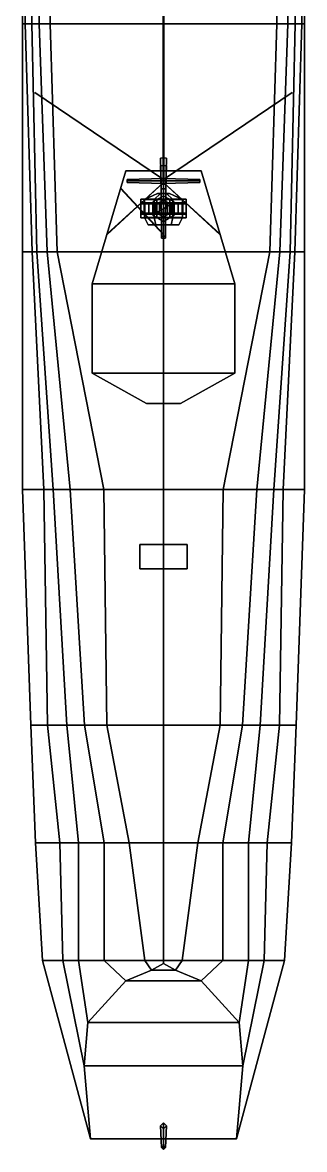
# Model space of a CAD drawing. Extents: x -3.7 to 3.7, y -34 to 33.7.
# Drawn here: x -3.73 to 3.73, y -33.97 to -4.13 of the extents above; entities that cross this region are included whole.
import ezdxf

# ---------------------------------------------------------------- set-up
doc = ezdxf.new("R2010")
doc.units = 0
doc.layers.get('0').update_dxf_attribs({"linetype": 'CONTINUOUS'})

msp = doc.modelspace()

# ---------------------------------------------------------------- linework, layer by layer
for points in [[(-0.01, -8.37, 9.52), (0, -8.37, 9.53), (0, 11.93, 17.71), (-0.01, 11.93, 17.7)], [(0, -8.37, 9.51), (-0.01, -8.37, 9.52), (-0.01, 11.93, 17.7), (0, 11.93, 17.69)], [(0, -8.37, 9.53), (0.01, -8.37, 9.52), (0.01, 11.93, 17.7), (0, 11.93, 17.71)], [(0.01, -8.37, 9.52), (0, -8.37, 9.51), (0, 11.93, 17.69), (0.01, 11.93, 17.7)], [(-3.667, 1.839, -1.055), (-3.624, 1.839, -1.298), (-3.662, -4.17, -1.446), (-3.732, -4.17, -1.203)], [(-3.732, -4.17, 1.71), (3.732, -4.17, 1.71), (3.64, 1.839, 1.64), (-3.64, 1.839, 1.64)], [(-3.64, 1.839, 1.64), (-3.667, 1.839, -1.055), (-3.732, -4.17, -1.203), (-3.732, -4.17, 1.71)], [(-3.624, 1.839, -1.298), (-3.473, 1.839, -1.615), (-3.489, -4.17, -1.763), (-3.662, -4.17, -1.446)], [(-3.473, 1.839, -1.615), (-3.188, 1.839, -1.863), (-3.29, -4.17, -1.936), (-3.489, -4.17, -1.763)], [(-3.188, 1.839, -1.863), (-2.999, 1.839, -1.955), (-2.999, -4.17, -2.059), (-3.29, -4.17, -1.936)], [(-2.999, 1.839, -1.955), (0, 1.839, -2.45), (0, -4.17, -2.598), (-2.999, -4.17, -2.059)], [(2.999, -4.17, -2.059), (0, -4.17, -2.598), (0, 1.839, -2.45), (2.999, 1.839, -1.955)], [(3.29, -4.17, -1.936), (2.999, -4.17, -2.059), (2.999, 1.839, -1.955), (3.188, 1.839, -1.863)], [(3.489, -4.17, -1.763), (3.29, -4.17, -1.936), (3.188, 1.839, -1.863), (3.473, 1.839, -1.615)], [(3.662, -4.17, -1.446), (3.489, -4.17, -1.763), (3.473, 1.839, -1.615), (3.624, 1.839, -1.298)], [(3.732, -4.17, -1.203), (3.662, -4.17, -1.446), (3.624, 1.839, -1.298), (3.667, 1.839, -1.055)], [(3.732, -4.17, 1.71), (3.732, -4.17, -1.203), (3.667, 1.839, -1.055), (3.64, 1.839, 1.64)], [(3.732, -4.17, 1.71), (-3.732, -4.17, 1.71), (-3.732, -10.21, 1.71), (3.732, -10.21, 1.71)], [(-3.732, -4.17, 1.71), (-3.732, -4.17, -1.203), (-3.732, -10.21, 0.929), (-3.732, -10.21, 1.71)], [(-3.732, -4.17, -1.203), (-3.662, -4.17, -1.446), (-3.473, -10.21, -0.939), (-3.732, -10.21, 0.929)], [(-3.662, -4.17, -1.446), (-3.489, -4.17, -1.763), (-3.355, -10.21, -1.365), (-3.473, -10.21, -0.939)], [(-3.489, -4.17, -1.763), (-3.29, -4.17, -1.936), (-3.08, -10.21, -1.677), (-3.355, -10.21, -1.365)], [(-3.29, -4.17, -1.936), (-2.999, -4.17, -2.059), (-2.816, -10.21, -1.866), (-3.08, -10.21, -1.677)], [(-2.999, -4.17, -2.059), (0, -4.17, -2.598), (0, -10.21, -2.598), (-2.816, -10.21, -1.866)], [(2.816, -10.21, -1.866), (0, -10.21, -2.598), (0, -4.17, -2.598), (2.999, -4.17, -2.059)], [(3.08, -10.21, -1.677), (2.816, -10.21, -1.866), (2.999, -4.17, -2.059), (3.29, -4.17, -1.936)], [(3.355, -10.21, -1.365), (3.08, -10.21, -1.677), (3.29, -4.17, -1.936), (3.489, -4.17, -1.763)], [(3.473, -10.21, -0.939), (3.355, -10.21, -1.365), (3.489, -4.17, -1.763), (3.662, -4.17, -1.446)], [(3.732, -10.21, 0.929), (3.473, -10.21, -0.939), (3.662, -4.17, -1.446), (3.732, -4.17, -1.203)], [(3.732, -10.21, 1.71), (3.732, -10.21, 0.929), (3.732, -4.17, -1.203), (3.732, -4.17, 1.71)], [(-3.41, -5.99, 1.72), (0, -8.29, 9.52), (0, -8.29, 9.55), (-3.41, -5.99, 1.85)], [(-3.41, -5.99, 1.85), (0, -8.29, 9.55), (0, -8.29, 9.52), (-3.41, -5.99, 1.72)], [(3.41, -5.99, 1.72), (0, -8.29, 9.52), (0, -8.29, 9.55), (3.41, -5.99, 1.85)], [(3.41, -5.99, 1.85), (0, -8.29, 9.55), (0, -8.29, 9.52), (3.41, -5.99, 1.72)], [(0.08, -7.73, 1.71), (-0.08, -7.73, 1.71), (-0.06, -8.41, 10.86), (0.06, -8.41, 10.86)], [(-0.06, -8.54, 10.86), (-0.06, -8.41, 10.86), (-0.08, -7.73, 1.71), (-0.08, -7.92, 1.71)], [(0.08, -7.92, 1.71), (0.08, -7.73, 1.71), (0.06, -8.41, 10.86), (0.06, -8.54, 10.86)], [(0.06, -8.54, 10.86), (-0.06, -8.54, 10.86), (-0.08, -7.92, 1.71), (0.08, -7.92, 1.71)], [(1, -8.06, 3.88), (-1, -8.06, 3.88), (-1.89, -11.05, 3.88), (1.89, -11.05, 3.88)], [(-1.89, -11.05, 3.88), (-1, -8.06, 3.88), (-1, -8.06, 1.71), (-1.89, -11.05, 1.71)], [(-1.89, -11.05, 4.86), (-1, -8.06, 4.86), (-1, -8.06, 3.88), (-1.89, -11.05, 3.88)], [(-1.89, -11.05, 4.86), (-1, -8.06, 4.86), (-1, -8.06, 3.88), (-1.89, -11.05, 3.88)], [(1, -8.06, 1.71), (-1, -8.06, 1.71), (-1, -8.06, 3.88), (1, -8.06, 3.88)], [(1, -8.06, 3.88), (-1, -8.06, 3.88), (-1, -8.06, 4.86), (1, -8.06, 4.86)], [(-1, -8.06, 3.88), (1, -8.06, 3.88), (1, -8.06, 4.86), (-1, -8.06, 4.86)], [(0, -8.26, 9.52), (0, -8.33, 9.45), (-0.96, -8.33, 9.48), (-0.96, -8.29, 9.52)], [(0, -8.33, 9.59), (0, -8.26, 9.52), (-0.96, -8.29, 9.52), (-0.96, -8.33, 9.56)], [(-0.96, -8.29, 9.52), (-0.96, -8.33, 9.56), (-0.96, -8.37, 9.52), (-0.96, -8.33, 9.48)], [(0, -8.33, 9.45), (0, -8.4, 9.52), (-0.96, -8.37, 9.52), (-0.96, -8.33, 9.48)], [(0, -8.4, 9.52), (0, -8.33, 9.59), (-0.96, -8.33, 9.56), (-0.96, -8.37, 9.52)], [(-0.05, -9.79, 8.65), (-0.06, -8.33, 8.24), (-0.06, -8.33, 8.09), (-0.05, -9.84, 8.54)], [(0.06, -8.33, 8.24), (-0.06, -8.33, 8.24), (-0.05, -9.79, 8.65), (0.05, -9.79, 8.65)], [(-0.05, -9.84, 8.54), (-0.06, -8.33, 8.09), (0.06, -8.33, 8.09), (0.05, -9.84, 8.54)], [(0, -8.26, 9.52), (0, -8.33, 9.59), (0.96, -8.33, 9.56), (0.96, -8.29, 9.52)], [(0, -8.33, 9.45), (0, -8.26, 9.52), (0.96, -8.29, 9.52), (0.96, -8.33, 9.48)], [(0, -8.33, 9.59), (0, -8.4, 9.52), (0.96, -8.37, 9.52), (0.96, -8.33, 9.56)], [(0, -8.4, 9.52), (0, -8.33, 9.45), (0.96, -8.33, 9.48), (0.96, -8.37, 9.52)], [(0.05, -9.84, 8.54), (0.06, -8.33, 8.09), (0.06, -8.33, 8.24), (0.05, -9.79, 8.65)], [(0.96, -8.29, 9.52), (0.96, -8.33, 9.56), (0.96, -8.37, 9.52), (0.96, -8.33, 9.48)], [(1.89, -11.05, 1.71), (1, -8.06, 1.71), (1, -8.06, 3.88), (1.89, -11.05, 3.88)], [(1.89, -11.05, 4.86), (1, -8.06, 4.86), (1, -8.06, 3.88), (1.89, -11.05, 3.88)], [(1.89, -11.05, 4.86), (1, -8.06, 4.86), (1, -8.06, 3.88), (1.89, -11.05, 3.88)], [(-1.49, -9.73, 4.86), (0, -8.37, 9.19), (0, -8.37, 9.22), (-1.5, -9.76, 4.86)], [(-1.5, -9.76, 4.86), (0, -8.37, 9.22), (0, -8.37, 9.19), (-1.49, -9.73, 4.86)], [(-1.13, -8.52, 3.88), (-1.14, -8.53, 3.88), (-0.01, -9.75, 8.57), (0, -9.74, 8.57)], [(-1.14, -8.53, 3.88), (-1.13, -8.54, 3.88), (0, -9.76, 8.57), (-0.01, -9.75, 8.57)], [(-1.12, -8.53, 3.88), (-1.13, -8.52, 3.88), (0, -9.74, 8.57), (0.01, -9.75, 8.57)], [(-1.13, -8.54, 3.88), (-1.12, -8.53, 3.88), (0.01, -9.75, 8.57), (0, -9.76, 8.57)], [(0.06, -8.41, 10.86), (-0.06, -8.41, 10.86), (-0.06, -8.54, 10.86), (0.06, -8.54, 10.86)], [(1.5, -9.76, 4.86), (0, -8.37, 9.22), (0, -8.37, 9.19), (1.49, -9.73, 4.86)], [(1.49, -9.73, 4.86), (0, -8.37, 9.19), (0, -8.37, 9.22), (1.5, -9.76, 4.86)], [(-0.6, -8.81, 5.55), (-0.6, -8.935, 5.767), (0.6, -8.935, 5.767), (0.6, -8.81, 5.55)], [(-0.6, -8.935, 5.333), (-0.6, -8.81, 5.55), (0.6, -8.81, 5.55), (0.6, -8.935, 5.333)], [(-0.6, -8.81, 5.55), (-0.6, -9.31, 5.55), (-0.6, -9.185, 5.767), (-0.6, -8.935, 5.767)], [(-0.6, -8.935, 5.333), (-0.6, -9.185, 5.333), (-0.6, -9.31, 5.55), (-0.6, -8.81, 5.55)], [(-0.6, -8.91, 4.93), (-0.39, -8.91, 4.93), (-0.11, -8.91, 4.74), (-0.51, -8.91, 4.74)], [(-0.6, -9.21, 4.93), (-0.6, -8.91, 4.93), (-0.51, -8.91, 4.74), (-0.51, -9.21, 4.74)], [(-0.6, -8.91, 5.38), (-0.49, -8.91, 5.38), (-0.39, -8.91, 4.93), (-0.6, -8.91, 4.93)], [(-0.6, -9.21, 5.38), (-0.6, -8.91, 5.38), (-0.6, -8.91, 4.93), (-0.6, -9.21, 4.93)], [(-0.6, -8.935, 5.767), (-0.6, -9.185, 5.767), (0.6, -9.185, 5.767), (0.6, -8.935, 5.767)], [(-0.6, -9.185, 5.333), (-0.6, -8.935, 5.333), (0.6, -8.935, 5.333), (0.6, -9.185, 5.333)], [(-0.51, -8.91, 4.74), (0.51, -8.91, 4.74), (0.23, -8.91, 4.48), (-0.23, -8.91, 4.48)], [(-0.51, -9.21, 4.74), (-0.51, -8.91, 4.74), (-0.23, -8.91, 4.48), (-0.23, -9.21, 4.48)], [(-0.5, -8.82, 5.55), (-0.25, -8.82, 5.983), (-0.08, -8.66, 5.689), (-0.16, -8.66, 5.55)], [(-0.25, -8.82, 5.117), (-0.5, -8.82, 5.55), (-0.16, -8.66, 5.55), (-0.08, -8.66, 5.411)], [(-0.25, -8.82, 5.983), (-0.5, -8.82, 5.55), (-0.5, -9.3, 5.55), (-0.25, -9.3, 5.983)], [(-0.5, -8.82, 5.55), (-0.25, -8.82, 5.117), (-0.25, -9.3, 5.117), (-0.5, -9.3, 5.55)], [(-0.39, -9.21, 4.93), (-0.39, -8.91, 4.93), (-0.49, -8.91, 5.38), (-0.49, -9.21, 5.38)], [(-0.11, -9.21, 4.74), (-0.11, -8.91, 4.74), (-0.39, -8.91, 4.93), (-0.39, -9.21, 4.93)], [(-0.191, -8.95, 4.48), (0, -8.84, 4.48), (0, -8.72, 3.88), (-0.294, -8.89, 3.88)], [(-0.191, -9.17, 4.48), (-0.191, -8.95, 4.48), (-0.294, -8.89, 3.88), (-0.294, -9.23, 3.88)], [(-0.25, -8.82, 5.983), (0.25, -8.82, 5.983), (0.08, -8.66, 5.689), (-0.08, -8.66, 5.689)], [(0.25, -8.82, 5.117), (-0.25, -8.82, 5.117), (-0.08, -8.66, 5.411), (0.08, -8.66, 5.411)], [(0.25, -8.82, 5.983), (-0.25, -8.82, 5.983), (-0.25, -9.3, 5.983), (0.25, -9.3, 5.983)], [(-0.25, -8.82, 5.117), (0.25, -8.82, 5.117), (0.25, -9.3, 5.117), (-0.25, -9.3, 5.117)], [(-0.23, -8.91, 4.48), (0.23, -8.91, 4.48), (0.23, -9.21, 4.48), (-0.23, -9.21, 4.48)], [(0, -8.84, 4.48), (-0.191, -8.95, 4.48), (-0.191, -9.17, 4.48), (0.191, -8.95, 4.48)], [(0.191, -8.95, 4.48), (-0.191, -9.17, 4.48), (0, -9.28, 4.48), (0.191, -9.17, 4.48)], [(-0.18, -8.82, 6.13), (0.17, -8.82, 6.13), (0.17, -8.82, 5.98), (-0.18, -8.82, 5.98)], [(0.17, -9.3, 6.13), (0.17, -8.82, 6.13), (-0.18, -8.82, 6.13), (-0.18, -9.3, 6.13)], [(-0.18, -9.3, 6.13), (-0.18, -8.82, 6.13), (-0.18, -8.82, 5.98), (-0.18, -9.3, 5.98)], [(-0.08, -8.66, 5.689), (0.08, -8.66, 5.689), (0.16, -8.66, 5.55), (-0.16, -8.66, 5.55)], [(-0.16, -8.66, 5.55), (0.16, -8.66, 5.55), (0.08, -8.66, 5.411), (-0.08, -8.66, 5.411)], [(0.11, -9.21, 4.74), (0.11, -8.91, 4.74), (-0.11, -8.91, 4.74), (-0.11, -9.21, 4.74)], [(0, -8.84, 4.48), (0.191, -8.95, 4.48), (0.294, -8.89, 3.88), (0, -8.72, 3.88)], [(0.25, -8.82, 5.983), (0.5, -8.82, 5.55), (0.16, -8.66, 5.55), (0.08, -8.66, 5.689)], [(0.5, -8.82, 5.55), (0.25, -8.82, 5.117), (0.08, -8.66, 5.411), (0.16, -8.66, 5.55)], [(0.11, -8.91, 4.74), (0.11, -9.21, 4.74), (0.39, -9.21, 4.93), (0.39, -8.91, 4.93)], [(0.51, -8.91, 4.74), (0.11, -8.91, 4.74), (0.39, -8.91, 4.93), (0.6, -8.91, 4.93)], [(0.17, -9.3, 5.98), (0.17, -8.82, 5.98), (0.17, -8.82, 6.13), (0.17, -9.3, 6.13)], [(0.191, -8.95, 4.48), (0.191, -9.17, 4.48), (0.294, -9.23, 3.88), (0.294, -8.89, 3.88)], [(0.23, -9.21, 4.48), (0.23, -8.91, 4.48), (0.51, -8.91, 4.74), (0.51, -9.21, 4.74)], [(0.5, -8.82, 5.55), (0.25, -8.82, 5.983), (0.25, -9.3, 5.983), (0.5, -9.3, 5.55)], [(0.25, -8.82, 5.117), (0.5, -8.82, 5.55), (0.5, -9.3, 5.55), (0.25, -9.3, 5.117)], [(0.39, -8.91, 4.93), (0.39, -9.21, 4.93), (0.49, -9.21, 5.38), (0.49, -8.91, 5.38)], [(0.6, -8.91, 4.93), (0.39, -8.91, 4.93), (0.49, -8.91, 5.38), (0.6, -8.91, 5.38)], [(0.6, -8.91, 4.93), (0.6, -9.21, 4.93), (0.51, -9.21, 4.74), (0.51, -8.91, 4.74)], [(0.6, -8.935, 5.767), (0.6, -9.185, 5.767), (0.6, -9.31, 5.55), (0.6, -8.81, 5.55)], [(0.6, -8.81, 5.55), (0.6, -9.31, 5.55), (0.6, -9.185, 5.333), (0.6, -8.935, 5.333)], [(0.6, -8.91, 5.38), (0.6, -9.21, 5.38), (0.6, -9.21, 4.93), (0.6, -8.91, 4.93)], [(-0.6, -9.185, 5.767), (-0.6, -9.31, 5.55), (0.6, -9.31, 5.55), (0.6, -9.185, 5.767)], [(-0.6, -9.31, 5.55), (-0.6, -9.185, 5.333), (0.6, -9.185, 5.333), (0.6, -9.31, 5.55)], [(-0.51, -9.21, 4.74), (-0.11, -9.21, 4.74), (-0.39, -9.21, 4.93), (-0.6, -9.21, 4.93)], [(-0.6, -9.21, 4.93), (-0.39, -9.21, 4.93), (-0.49, -9.21, 5.38), (-0.6, -9.21, 5.38)], [(-0.23, -9.21, 4.48), (0.23, -9.21, 4.48), (0.51, -9.21, 4.74), (-0.51, -9.21, 4.74)], [(0, -9.28, 4.48), (-0.191, -9.17, 4.48), (-0.294, -9.23, 3.88), (0, -9.4, 3.88)], [(0.191, -9.17, 4.48), (0, -9.28, 4.48), (0, -9.4, 3.88), (0.294, -9.23, 3.88)], [(0.6, -9.21, 4.93), (0.39, -9.21, 4.93), (0.11, -9.21, 4.74), (0.51, -9.21, 4.74)], [(0.6, -9.21, 5.38), (0.49, -9.21, 5.38), (0.39, -9.21, 4.93), (0.6, -9.21, 4.93)], [(-0.25, -9.3, 5.983), (-0.5, -9.3, 5.55), (-0.41, -9.49, 5.55), (-0.205, -9.49, 5.905)], [(-0.5, -9.3, 5.55), (-0.25, -9.3, 5.117), (-0.205, -9.49, 5.195), (-0.41, -9.49, 5.55)], [(0.205, -9.49, 5.905), (-0.205, -9.49, 5.905), (-0.41, -9.49, 5.55), (0.41, -9.49, 5.55)], [(0.41, -9.49, 5.55), (-0.41, -9.49, 5.55), (-0.205, -9.49, 5.195), (0.205, -9.49, 5.195)], [(0.25, -9.3, 5.983), (-0.25, -9.3, 5.983), (-0.205, -9.49, 5.905), (0.205, -9.49, 5.905)], [(-0.25, -9.3, 5.117), (0.25, -9.3, 5.117), (0.205, -9.49, 5.195), (-0.205, -9.49, 5.195)], [(-0.18, -9.3, 5.98), (0.17, -9.3, 5.98), (0.17, -9.3, 6.13), (-0.18, -9.3, 6.13)], [(0.5, -9.3, 5.55), (0.25, -9.3, 5.983), (0.205, -9.49, 5.905), (0.41, -9.49, 5.55)], [(0.25, -9.3, 5.117), (0.5, -9.3, 5.55), (0.41, -9.49, 5.55), (0.205, -9.49, 5.195)], [(0.05, -9.79, 8.65), (-0.05, -9.79, 8.65), (-0.05, -9.84, 8.54), (0.05, -9.84, 8.54)], [(3.732, -10.21, 1.71), (-3.732, -10.21, 1.71), (-3.732, -16.5, 1.71), (3.732, -16.5, 1.71)], [(-3.732, -10.21, 0.929), (-3.473, -10.21, -0.939), (-3.172, -16.5, -0.471), (-3.732, -16.5, 0.929)], [(-3.732, -10.21, 1.71), (-3.732, -10.21, 0.929), (-3.732, -16.5, 0.929), (-3.732, -16.5, 1.71)], [(-3.473, -10.21, -0.939), (-3.355, -10.21, -1.365), (-2.919, -16.5, -0.869), (-3.172, -16.5, -0.471)], [(-3.355, -10.21, -1.365), (-3.08, -10.21, -1.677), (-2.472, -16.5, -1.354), (-2.919, -16.5, -0.869)], [(-3.08, -10.21, -1.677), (-2.816, -10.21, -1.866), (-1.578, -16.5, -1.925), (-2.472, -16.5, -1.354)], [(-2.816, -10.21, -1.866), (0, -10.21, -2.598), (0, -16.5, -2.502), (-1.578, -16.5, -1.925)], [(1.578, -16.5, -1.925), (0, -16.5, -2.502), (0, -10.21, -2.598), (2.816, -10.21, -1.866)], [(2.472, -16.5, -1.354), (1.578, -16.5, -1.925), (2.816, -10.21, -1.866), (3.08, -10.21, -1.677)], [(2.919, -16.5, -0.869), (2.472, -16.5, -1.354), (3.08, -10.21, -1.677), (3.355, -10.21, -1.365)], [(3.172, -16.5, -0.471), (2.919, -16.5, -0.869), (3.355, -10.21, -1.365), (3.473, -10.21, -0.939)], [(3.732, -16.5, 0.929), (3.172, -16.5, -0.471), (3.473, -10.21, -0.939), (3.732, -10.21, 0.929)], [(3.732, -16.5, 1.71), (3.732, -16.5, 0.929), (3.732, -10.21, 0.929), (3.732, -10.21, 1.71)], [(1.89, -11.05, 3.88), (-1.89, -11.05, 3.88), (-1.89, -13.42, 3.88), (1.89, -13.42, 3.88)], [(-1.89, -13.42, 3.88), (-1.89, -11.05, 3.88), (-1.89, -11.05, 1.71), (-1.89, -13.42, 1.71)], [(-1.89, -13.42, 4.86), (-1.89, -11.05, 4.86), (-1.89, -11.05, 3.88), (-1.89, -13.42, 3.88)], [(-1.89, -13.42, 4.86), (-1.89, -11.05, 4.86), (-1.89, -11.05, 3.88), (-1.89, -13.42, 3.88)], [(1.89, -13.42, 1.71), (1.89, -11.05, 1.71), (1.89, -11.05, 3.88), (1.89, -13.42, 3.88)], [(1.89, -13.42, 4.86), (1.89, -11.05, 4.86), (1.89, -11.05, 3.88), (1.89, -13.42, 3.88)], [(1.89, -13.42, 4.86), (1.89, -11.05, 4.86), (1.89, -11.05, 3.88), (1.89, -13.42, 3.88)], [(-0.45, -14.22, 3.88), (-1.89, -13.42, 3.88), (-1.89, -13.42, 1.71), (-0.45, -14.22, 1.71)], [(1.89, -13.42, 3.88), (-1.89, -13.42, 3.88), (-0.45, -14.22, 3.88), (0.45, -14.22, 3.88)], [(-0.45, -14.22, 4.86), (-1.89, -13.42, 4.86), (-1.89, -13.42, 3.88), (-0.45, -14.22, 3.88)], [(-0.45, -14.22, 4.86), (-1.89, -13.42, 4.86), (-1.89, -13.42, 3.88), (-0.45, -14.22, 3.88)], [(0.45, -14.22, 1.71), (1.89, -13.42, 1.71), (1.89, -13.42, 3.88), (0.45, -14.22, 3.88)], [(0.45, -14.22, 4.86), (1.89, -13.42, 4.86), (1.89, -13.42, 3.88), (0.45, -14.22, 3.88)], [(0.45, -14.22, 4.86), (1.89, -13.42, 4.86), (1.89, -13.42, 3.88), (0.45, -14.22, 3.88)], [(0.45, -14.22, 3.88), (-0.45, -14.22, 3.88), (-0.45, -14.22, 1.71), (0.45, -14.22, 1.71)], [(0.45, -14.22, 3.88), (-0.45, -14.22, 3.88), (-0.45, -14.22, 4.86), (0.45, -14.22, 4.86)], [(-0.45, -14.22, 3.88), (0.45, -14.22, 3.88), (0.45, -14.22, 4.86), (-0.45, -14.22, 4.86)], [(3.732, -16.5, 1.71), (-3.732, -16.5, 1.71), (-3.511, -22.74, 1.71), (3.511, -22.74, 1.71)], [(-3.732, -16.5, 0.929), (-3.172, -16.5, -0.471), (-3.075, -22.74, 0.251), (-3.511, -22.74, 0.929)], [(-3.732, -16.5, 1.71), (-3.732, -16.5, 0.929), (-3.511, -22.74, 0.929), (-3.511, -22.74, 1.71)], [(-3.172, -16.5, -0.471), (-2.919, -16.5, -0.869), (-2.558, -22.74, -0.417), (-3.075, -22.74, 0.251)], [(-2.919, -16.5, -0.869), (-2.472, -16.5, -1.354), (-2.089, -22.74, -0.842), (-2.558, -22.74, -0.417)], [(-2.472, -16.5, -1.354), (-1.578, -16.5, -1.925), (-1.502, -22.74, -1.166), (-2.089, -22.74, -0.842)], [(-1.578, -16.5, -1.925), (0, -16.5, -2.502), (0, -22.74, -1.634), (-1.502, -22.74, -1.166)], [(1.502, -22.74, -1.166), (0, -22.74, -1.634), (0, -16.5, -2.502), (1.578, -16.5, -1.925)], [(2.089, -22.74, -0.842), (1.502, -22.74, -1.166), (1.578, -16.5, -1.925), (2.472, -16.5, -1.354)], [(2.558, -22.74, -0.417), (2.089, -22.74, -0.842), (2.472, -16.5, -1.354), (2.919, -16.5, -0.869)], [(3.075, -22.74, 0.251), (2.558, -22.74, -0.417), (2.919, -16.5, -0.869), (3.172, -16.5, -0.471)], [(3.511, -22.74, 0.929), (3.075, -22.74, 0.251), (3.172, -16.5, -0.471), (3.732, -16.5, 0.929)], [(3.511, -22.74, 1.71), (3.511, -22.74, 0.929), (3.732, -16.5, 0.929), (3.732, -16.5, 1.71)], [(-0.63, -18.6, 2.71), (-0.63, -17.95, 2.71), (-0.63, -17.95, 1.71), (-0.63, -18.6, 1.71)], [(0.63, -17.95, 1.71), (-0.63, -17.95, 1.71), (-0.63, -17.95, 2.71), (0.63, -17.95, 2.71)], [(0.63, -17.95, 2.71), (-0.63, -17.95, 2.71), (-0.63, -18.6, 2.71), (0.63, -18.6, 2.71)], [(0.63, -18.6, 1.71), (0.63, -17.95, 1.71), (0.63, -17.95, 2.71), (0.63, -18.6, 2.71)], [(0.63, -18.6, 2.71), (-0.63, -18.6, 2.71), (-0.63, -18.6, 1.71), (0.63, -18.6, 1.71)], [(3.511, -22.74, 1.71), (-3.511, -22.74, 1.71), (-3.387, -25.852, 1.71), (3.387, -25.852, 1.71)], [(-3.511, -22.74, 1.71), (-3.511, -22.74, 0.929), (-3.387, -25.852, 0.929), (-3.387, -25.852, 1.71)], [(-3.511, -22.74, 0.929), (-3.075, -22.74, 0.251), (-2.746, -25.852, 0.251), (-3.387, -25.852, 0.929)], [(-3.075, -22.74, 0.251), (-2.558, -22.74, -0.417), (-2.251, -25.852, -0.191), (-2.746, -25.852, 0.251)], [(-2.558, -22.74, -0.417), (-2.089, -22.74, -0.842), (-1.567, -25.852, -0.573), (-2.251, -25.852, -0.191)], [(-2.089, -22.74, -0.842), (-1.502, -22.74, -1.166), (-0.91, -25.852, -0.783), (-1.567, -25.852, -0.573)], [(-1.502, -22.74, -1.166), (0, -22.74, -1.634), (0, -25.852, -0.982), (-0.91, -25.852, -0.783)], [(0.91, -25.852, -0.783), (0, -25.852, -0.982), (0, -22.74, -1.634), (1.502, -22.74, -1.166)], [(1.567, -25.852, -0.573), (0.91, -25.852, -0.783), (1.502, -22.74, -1.166), (2.089, -22.74, -0.842)], [(2.251, -25.852, -0.191), (1.567, -25.852, -0.573), (2.089, -22.74, -0.842), (2.558, -22.74, -0.417)], [(2.746, -25.852, 0.251), (2.251, -25.852, -0.191), (2.558, -22.74, -0.417), (3.075, -22.74, 0.251)], [(3.387, -25.852, 0.929), (2.746, -25.852, 0.251), (3.075, -22.74, 0.251), (3.511, -22.74, 0.929)], [(3.387, -25.852, 1.71), (3.387, -25.852, 0.929), (3.511, -22.74, 0.929), (3.511, -22.74, 1.71)], [(3.387, -25.852, 1.71), (-3.387, -25.852, 1.71), (-3.204, -28.97, 1.72), (3.204, -28.97, 1.72)], [(-3.387, -25.852, 1.71), (-3.387, -25.852, 0.929), (-3.204, -28.97, 0.939), (-3.204, -28.97, 1.72)], [(-3.387, -25.852, 0.929), (-2.746, -25.852, 0.251), (-2.666, -28.97, 0.53), (-3.204, -28.97, 0.939)], [(-2.746, -25.852, 0.251), (-2.251, -25.852, -0.191), (-2.251, -28.97, 0.266), (-2.666, -28.97, 0.53)], [(-2.251, -25.852, -0.191), (-1.567, -25.852, -0.573), (-1.567, -28.97, 0.002), (-2.251, -28.97, 0.266)], [(-1.567, -25.852, -0.573), (-0.91, -25.852, -0.783), (-0.495, -28.97, -0.197), (-1.567, -28.97, 0.002)], [(-0.91, -25.852, -0.783), (0, -25.852, -0.982), (0, -28.97, -0.262), (-0.495, -28.97, -0.197)], [(0.495, -28.97, -0.197), (0, -28.97, -0.262), (0, -25.852, -0.982), (0.91, -25.852, -0.783)], [(1.567, -28.97, 0.002), (0.495, -28.97, -0.197), (0.91, -25.852, -0.783), (1.567, -25.852, -0.573)], [(2.251, -28.97, 0.266), (1.567, -28.97, 0.002), (1.567, -25.852, -0.573), (2.251, -25.852, -0.191)], [(2.666, -28.97, 0.53), (2.251, -28.97, 0.266), (2.251, -25.852, -0.191), (2.746, -25.852, 0.251)], [(3.204, -28.97, 0.939), (2.666, -28.97, 0.53), (2.746, -25.852, 0.251), (3.387, -25.852, 0.929)], [(3.204, -28.97, 1.72), (3.204, -28.97, 0.939), (3.387, -25.852, 0.929), (3.387, -25.852, 1.71)], [(3.204, -28.97, 1.72), (-3.204, -28.97, 1.72), (-1.93, -33.69, 1.72), (1.93, -33.69, 1.72)], [(-3.204, -28.97, 1.72), (-3.204, -28.97, 0.939), (-1.93, -33.69, 0.939), (-1.93, -33.69, 1.72)], [(-3.204, -28.97, 0.939), (-2.666, -28.97, 0.53), (-2.1, -31.76, 0.53), (-1.93, -33.69, 0.939)], [(-2.666, -28.97, 0.53), (-2.251, -28.97, 0.266), (-2, -30.61, 0.266), (-2.1, -31.76, 0.53)], [(-2.251, -28.97, 0.266), (-1.567, -28.97, 0.002), (-1, -29.508, 0.002), (-2, -30.61, 0.266)], [(-1.567, -28.97, 0.002), (-0.495, -28.97, -0.197), (-0.32, -29.22, -0.09), (-1, -29.508, 0.002)], [(1, -29.508, 0.002), (-1, -29.508, 0.002), (-0.32, -29.22, -0.09), (0.32, -29.22, -0.09)], [(-0.495, -28.97, -0.197), (0, -28.97, -0.262), (0, -29.05, -0.18), (-0.32, -29.22, -0.09)], [(0.32, -29.22, -0.09), (-0.32, -29.22, -0.09), (0, -29.05, -0.18)], [(0.32, -29.22, -0.09), (0, -29.05, -0.18), (0, -28.97, -0.262), (0.495, -28.97, -0.197)], [(1, -29.508, 0.002), (0.32, -29.22, -0.09), (0.495, -28.97, -0.197), (1.567, -28.97, 0.002)], [(2, -30.61, 0.266), (1, -29.508, 0.002), (1.567, -28.97, 0.002), (2.251, -28.97, 0.266)], [(1.93, -33.69, 0.939), (2.1, -31.76, 0.53), (2.666, -28.97, 0.53), (3.204, -28.97, 0.939)], [(1.93, -33.69, 1.72), (1.93, -33.69, 0.939), (3.204, -28.97, 0.939), (3.204, -28.97, 1.72)], [(2.1, -31.76, 0.53), (2, -30.61, 0.266), (2.251, -28.97, 0.266), (2.666, -28.97, 0.53)], [(2, -30.61, 0.266), (-2, -30.61, 0.266), (-1, -29.508, 0.002), (1, -29.508, 0.002)], [(2.1, -31.76, 0.53), (-2.1, -31.76, 0.53), (-2, -30.61, 0.266), (2, -30.61, 0.266)], [(1.93, -33.69, 0.939), (-1.93, -33.69, 0.939), (-2.1, -31.76, 0.53), (2.1, -31.76, 0.53)], [(0, -33.267, 1.701), (-0.08, -33.346, 1.69), (-0.05, -33.922, 6.063), (0, -33.872, 6.069)], [(-0.08, -33.346, 1.69), (0, -33.425, 1.68), (0, -33.971, 6.056), (-0.05, -33.922, 6.063)], [(0.08, -33.346, 1.69), (0, -33.267, 1.701), (0, -33.872, 6.069), (0.05, -33.922, 6.063)], [(0, -33.425, 1.68), (0.08, -33.346, 1.69), (0.05, -33.922, 6.063), (0, -33.971, 6.056)], [(1.93, -33.69, 1.72), (-1.93, -33.69, 1.72), (-1.93, -33.69, 0.939), (1.93, -33.69, 0.939)], [(0.05, -33.922, 6.063), (0, -33.872, 6.069), (-0.05, -33.922, 6.063), (0, -33.971, 6.056)]]:
    msp.add_3dface(points)

doc.saveas('drawing.dxf')
